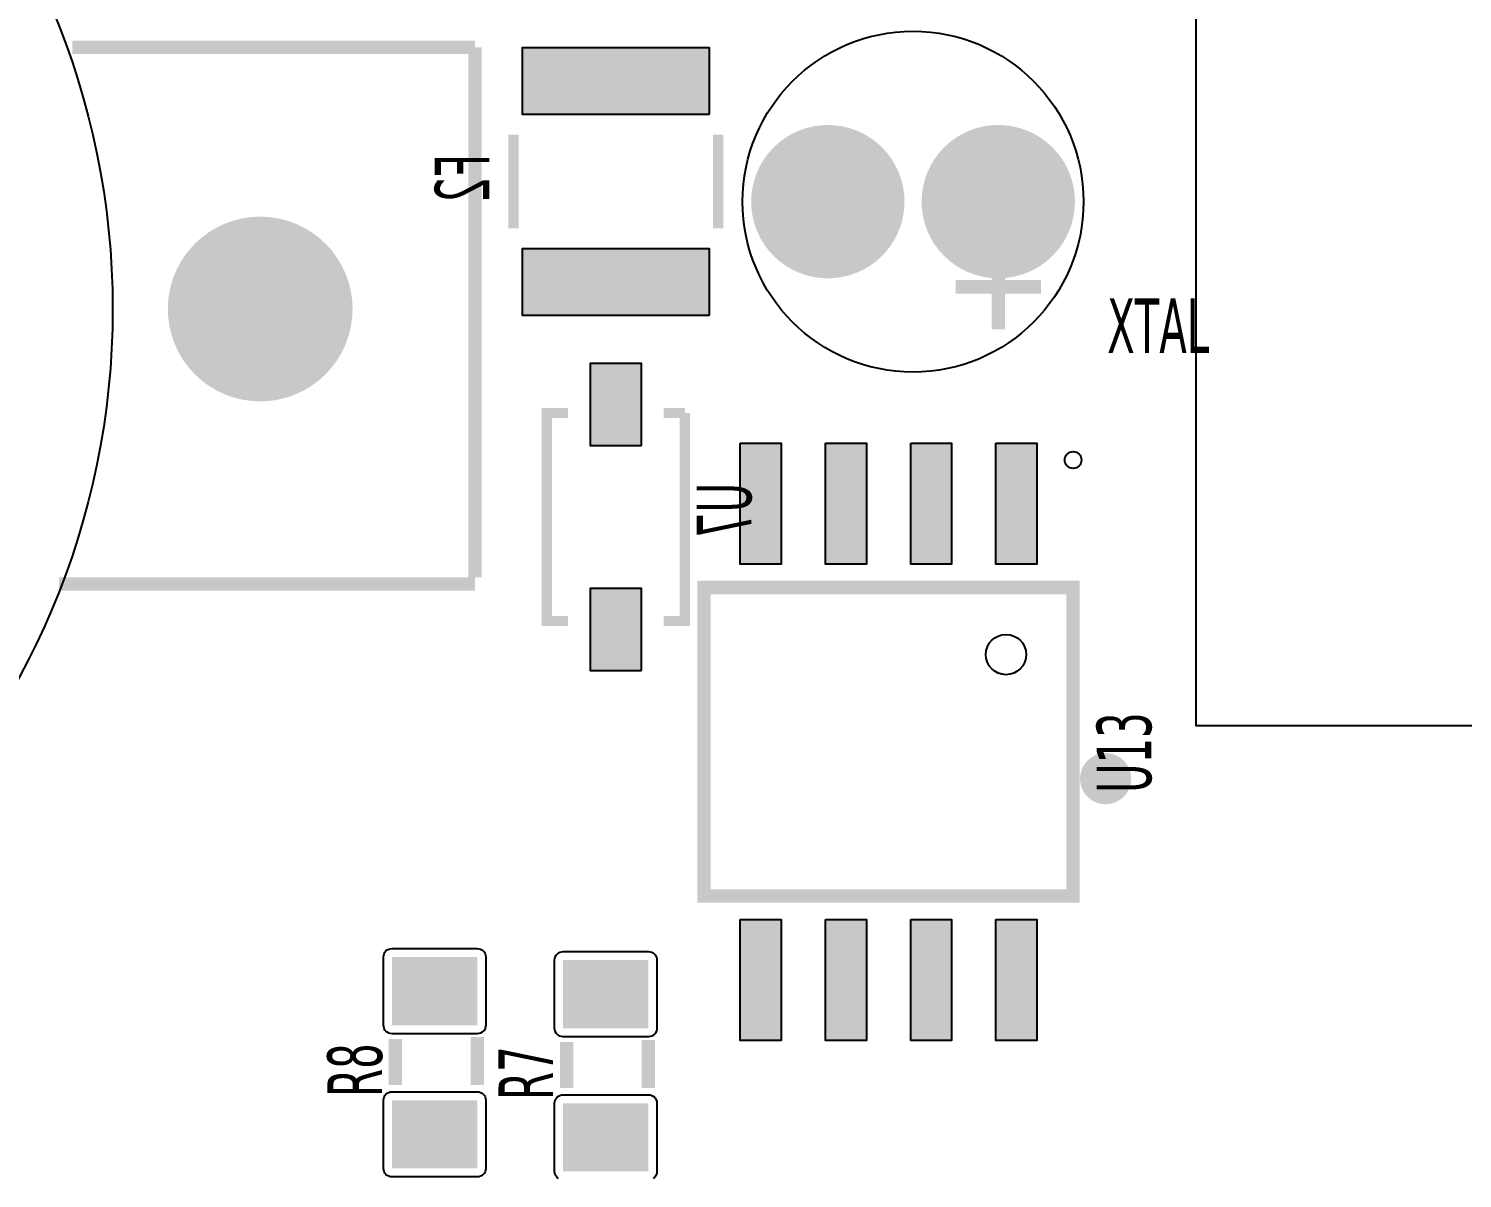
# Model space of a CAD drawing. Header units: millimetres. Extents: x 123.5 to 144.3, y 105.4 to 121.6.
# Drawn here: x 135.578 to 136.587, y 109.785 to 110.595 of the extents above; entities that cross this region are included whole.
import ezdxf

# ---------------------------------------------------------------- set-up
doc = ezdxf.new("R2010")
doc.units = ezdxf.units.MM
doc.layers.add('DESC', color=250, linetype='Continuous')
doc.styles.get("Standard").update_dxf_attribs({"font": 'tahoma.ttf'})

# ---------------------------------------------------------------- blocks, each defined once
blk = doc.blocks.new('RPAD')
blk.add_trace([(-0.5, -0.5), (-0.5, 0.5), (0.5, -0.5), (0.5, 0.5)])
blk = doc.blocks.new('EPAD')
at = {"const_width": 0.5}
blk.add_lwpolyline([(-0.25, 0, 1), (0.25, 0, 1)], format="xyb", close=True, dxfattribs=at)
blk = doc.blocks.new('oard')
for points in [[(160.73071, 122.45314), (160.73071, 121.77406), (160.93735, 121.77406), (160.93735, 122.45314), (160.73071, 122.45314)], [(160.35673, 121.50832), (160.35599, 121.50892), (160.35539, 121.50966), (160.35493, 121.51051), (160.35464, 121.51146), (160.35454, 121.51248), (160.35454, 121.51248), (160.35454, 121.55248), (160.35464, 121.5535), (160.35493, 121.55445), (160.35539, 121.5553), (160.35599, 121.55603), (160.35673, 121.55664), (160.35758, 121.55709), (160.35852, 121.55738), (160.35954, 121.55748), (160.40954, 121.55748), (160.41057, 121.55738), (160.41151, 121.55709), (160.41236, 121.55664), (160.4131, 121.55603), (160.4137, 121.5553), (160.41416, 121.55445), (160.41445, 121.5535), (160.41454, 121.55248), (160.41454, 121.51248), (160.41445, 121.51146), (160.41416, 121.51051), (160.4137, 121.50966), (160.4131, 121.50892), (160.41236, 121.50832)]]:
    blk.add_lwpolyline(points)
for points, const_width in [([(160.07155, 122.17204), (160.30777, 122.17204)], 0.00787), ([(160.07155, 122.17204), (160.30777, 122.17204)], 0.00787), ([(160.07155, 122.17204), (160.30777, 122.17204)], 0.00787), ([(160.30777, 121.86102), (160.30777, 122.17204)], 0.00787), ([(160.30777, 121.86102), (160.30777, 122.17204)], 0.00787), ([(160.30777, 121.86102), (160.30777, 122.17204)], 0.00787), ([(160.33045, 122.06574), (160.33045, 122.12086)], 0.006), ([(160.33045, 122.06574), (160.33045, 122.12086)], 0.006), ([(160.33045, 122.06574), (160.33045, 122.12086)], 0.006), ([(160.45045, 122.12086), (160.45045, 122.06574)], 0.006), ([(160.45045, 122.12086), (160.45045, 122.06574)], 0.006), ([(160.45045, 122.12086), (160.45045, 122.06574)], 0.006), ([(160.61486, 122.00649), (160.61486, 122.05649)], 0.00787), ([(160.61486, 122.00649), (160.61486, 122.05649)], 0.00787), ([(160.61486, 122.00649), (160.61486, 122.05649)], 0.00787), ([(160.63986, 122.03149), (160.58986, 122.03149)], 0.00787), ([(160.63986, 122.03149), (160.58986, 122.03149)], 0.00787), ([(160.63986, 122.03149), (160.58986, 122.03149)], 0.00787), ([(160.36235, 121.83545), (160.34995, 121.83545), (160.34995, 121.95745), (160.36235, 121.95745)], 0.006), ([(160.36235, 121.83545), (160.34995, 121.83545), (160.34995, 121.95745), (160.36235, 121.95745)], 0.006), ([(160.36235, 121.83545), (160.34995, 121.83545), (160.34995, 121.95745), (160.36235, 121.95745)], 0.006), ([(160.41855, 121.95745), (160.43095, 121.95745)], 0.006), ([(160.43095, 121.95745), (160.43095, 121.83545), (160.41855, 121.83545)], 0.006), ([(160.41855, 121.95745), (160.43095, 121.95745)], 0.006), ([(160.43095, 121.95745), (160.43095, 121.83545), (160.41855, 121.83545)], 0.006), ([(160.41855, 121.95745), (160.43095, 121.95745)], 0.006), ([(160.43095, 121.95745), (160.43095, 121.83545), (160.41855, 121.83545)], 0.006), ([(160.30777, 121.85708), (160.06368, 121.85708)], 0.00787), ([(160.30777, 121.85708), (160.06368, 121.85708)], 0.00787), ([(160.30777, 121.85708), (160.06368, 121.85708)], 0.00787), ([(160.44222, 121.85511), (160.44222, 121.67401), (160.65876, 121.67401), (160.65876, 121.85511), (160.44222, 121.85511)], 0.00787), ([(160.44222, 121.85511), (160.44222, 121.67401), (160.65876, 121.67401), (160.65876, 121.85511), (160.44222, 121.85511)], 0.00787), ([(160.44222, 121.85511), (160.44222, 121.67401), (160.65876, 121.67401), (160.65876, 121.85511), (160.44222, 121.85511)], 0.00787), ([(160.26115, 121.56324), (160.26115, 121.59024)], 0.00787), ([(160.26115, 121.56324), (160.26115, 121.59024)], 0.00787), ([(160.26115, 121.56324), (160.26115, 121.59024)], 0.00787), ([(160.30915, 121.56324), (160.30915, 121.59124)], 0.00787), ([(160.30915, 121.56324), (160.30915, 121.59124)], 0.00787), ([(160.30915, 121.56324), (160.30915, 121.59124)], 0.00787), ([(160.36154, 121.56148), (160.36154, 121.58848)], 0.00787), ([(160.36154, 121.56148), (160.36154, 121.58848)], 0.00787), ([(160.36154, 121.56148), (160.36154, 121.58848)], 0.00787), ([(160.40954, 121.56148), (160.40954, 121.58948)], 0.00787), ([(160.40954, 121.56148), (160.40954, 121.58948)], 0.00787), ([(160.40954, 121.56148), (160.40954, 121.58948)], 0.00787)]:
    blk.add_lwpolyline(points, dxfattribs=dict(const_width=const_width))
for points in [[(160.44545, 122.1328), (160.44545, 122.1718), (160.33545, 122.1718), (160.33545, 122.1328), (160.44545, 122.1328)], [(160.44545, 122.0148), (160.44545, 122.0538), (160.33545, 122.0538), (160.33545, 122.0148), (160.44545, 122.0148)], [(160.40545, 121.93845), (160.40545, 121.98645), (160.37545, 121.98645), (160.37545, 121.93845), (160.40545, 121.93845)], [(160.46349, 121.93982), (160.48749, 121.93982), (160.48749, 121.86882), (160.46349, 121.86882), (160.46349, 121.93982)], [(160.51349, 121.93982), (160.53749, 121.93982), (160.53749, 121.86882), (160.51349, 121.86882), (160.51349, 121.93982)], [(160.56349, 121.93982), (160.58749, 121.93982), (160.58749, 121.86882), (160.56349, 121.86882), (160.56349, 121.93982)], [(160.61349, 121.93982), (160.63749, 121.93982), (160.63749, 121.86882), (160.61349, 121.86882), (160.61349, 121.93982)], [(160.40545, 121.80645), (160.40545, 121.85445), (160.37545, 121.85445), (160.37545, 121.80645), (160.40545, 121.80645)], [(160.46349, 121.6603), (160.48749, 121.6603), (160.48749, 121.5893), (160.46349, 121.5893), (160.46349, 121.6603)], [(160.51349, 121.6603), (160.53749, 121.6603), (160.53749, 121.5893), (160.51349, 121.5893), (160.51349, 121.6603)], [(160.56349, 121.6603), (160.58749, 121.6603), (160.58749, 121.5893), (160.56349, 121.5893), (160.56349, 121.6603)], [(160.61349, 121.6603), (160.63749, 121.6603), (160.63749, 121.5893), (160.61349, 121.5893), (160.61349, 121.6603)], [(160.25415, 121.59824), (160.25415, 121.63824), (160.25425, 121.63927), (160.25454, 121.64021), (160.25499, 121.64106), (160.2556, 121.6418), (160.25633, 121.6424), (160.25718, 121.64286), (160.25813, 121.64314), (160.25915, 121.64324), (160.30915, 121.64324), (160.31017, 121.64314), (160.31112, 121.64286), (160.31197, 121.6424), (160.31271, 121.6418), (160.31331, 121.64106), (160.31377, 121.64021), (160.31405, 121.63927), (160.31415, 121.63824), (160.31415, 121.59824), (160.31405, 121.59722), (160.31377, 121.59628), (160.31331, 121.59543), (160.31271, 121.59469), (160.31197, 121.59408), (160.31112, 121.59363), (160.31017, 121.59334), (160.30915, 121.59324), (160.25915, 121.59324), (160.25813, 121.59334), (160.25718, 121.59363), (160.25633, 121.59408), (160.2556, 121.59469), (160.25499, 121.59543), (160.25454, 121.59628), (160.25425, 121.59722), (160.25415, 121.59824)], [(160.35454, 121.59648), (160.35454, 121.63648), (160.35464, 121.6375), (160.35493, 121.63845), (160.35539, 121.6393), (160.35599, 121.64003), (160.35673, 121.64064), (160.35758, 121.64109), (160.35852, 121.64138), (160.35954, 121.64148), (160.40954, 121.64148), (160.41057, 121.64138), (160.41151, 121.64109), (160.41236, 121.64064), (160.4131, 121.64003), (160.4137, 121.6393), (160.41416, 121.63845), (160.41445, 121.6375), (160.41454, 121.63648), (160.41454, 121.59648), (160.41445, 121.59546), (160.41416, 121.59451), (160.4137, 121.59366), (160.4131, 121.59292), (160.41236, 121.59232), (160.41151, 121.59187), (160.41057, 121.59158), (160.40954, 121.59148), (160.35954, 121.59148), (160.35852, 121.59158), (160.35758, 121.59187), (160.35673, 121.59232), (160.35599, 121.59292), (160.35539, 121.59366), (160.35493, 121.59451), (160.35464, 121.59546), (160.35454, 121.59648)], [(160.25415, 121.51424), (160.25415, 121.55424), (160.25425, 121.55527), (160.25454, 121.55621), (160.25499, 121.55706), (160.2556, 121.5578), (160.25633, 121.5584), (160.25718, 121.55886), (160.25813, 121.55914), (160.25915, 121.55924), (160.30915, 121.55924), (160.31017, 121.55914), (160.31112, 121.55886), (160.31197, 121.5584), (160.31271, 121.5578), (160.31331, 121.55706), (160.31377, 121.55621), (160.31405, 121.55527), (160.31415, 121.55424), (160.31415, 121.51424), (160.31405, 121.51322), (160.31377, 121.51228), (160.31331, 121.51143), (160.31271, 121.51069), (160.31197, 121.51008), (160.31112, 121.50963), (160.31017, 121.50934), (160.30915, 121.50924), (160.25915, 121.50924), (160.25813, 121.50934), (160.25718, 121.50963), (160.25633, 121.51008), (160.2556, 121.51069), (160.25499, 121.51143), (160.25454, 121.51228), (160.25425, 121.51322), (160.25415, 121.51424)]]:
    blk.add_lwpolyline(points, close=True)
for centre, radius in [((159.64242, 122.0185), 0.45276), ((159.64242, 122.0185), 0.45276), ((159.64242, 122.0185), 0.45276), ((160.56486, 122.08149), 0.1), ((160.56486, 122.08149), 0.1), ((160.56486, 122.08149), 0.1), ((160.65876, 121.92991), 0.00492), ((160.65876, 121.92991), 0.00492), ((160.65876, 121.92991), 0.00492), ((160.61939, 121.81574), 0.01181), ((160.61939, 121.81574), 0.01181), ((160.61939, 121.81574), 0.01181)]:
    blk.add_circle(centre, radius)
for p, xscale, yscale, rotation in [((160.39045, 122.1523), 0.039, 0.11, 270), ((160.39045, 122.0343), 0.039, 0.11, 270), ((160.39045, 121.96245), 0.048, 0.03, 270), ((160.39045, 121.83045), 0.048, 0.03, 270), ((160.28415, 121.61824), 0.04, 0.05, 90), ((160.38454, 121.61648), 0.04, 0.05, 90), ((160.28415, 121.53424), 0.04, 0.05, 90), ((160.38454, 121.53248), 0.04, 0.05, 90)]:
    blk.add_blockref('RPAD', p, dxfattribs=dict(xscale=xscale, yscale=yscale, rotation=rotation))
for name, p, xscale, yscale in [('EPAD', (160.51486, 122.08149), 0.09, 0.09), ('EPAD', (160.61486, 122.08149), 0.09, 0.09), ('EPAD', (160.18179, 122.0185), 0.108425, 0.108425), ('RPAD', (160.47549, 121.90432), 0.024, 0.071), ('RPAD', (160.52549, 121.90432), 0.024, 0.071), ('RPAD', (160.57549, 121.90432), 0.024, 0.071), ('RPAD', (160.62549, 121.90432), 0.024, 0.071), ('EPAD', (160.67785, 121.74291), 0.03, 0.03), ('RPAD', (160.47549, 121.6248), 0.024, 0.071), ('RPAD', (160.52549, 121.6248), 0.024, 0.071), ('RPAD', (160.57549, 121.6248), 0.024, 0.071), ('RPAD', (160.62549, 121.6248), 0.024, 0.071)]:
    blk.add_blockref(name, p, dxfattribs=dict(xscale=xscale, yscale=yscale))
at = {"text_generation_flag": 2, "width": 0.625}
for s, p in [('F2', (160.31622, 122.10936)), ('F2', (160.31622, 122.10936)), ('F2', (160.31622, 122.10936)), ('U7', (160.46995, 121.91645)), ('U7', (160.46995, 121.91645)), ('U7', (160.46995, 121.91645))]:
    blk.add_text(s, height=0.032, rotation=90, dxfattribs=at).set_placement(p)
at = {"width": 0.625}
blk.add_text('XTAL', height=0.032, dxfattribs=at).set_placement((160.67877, 121.99273))
blk.add_text('XTAL', height=0.032, dxfattribs=at).set_placement((160.67877, 121.99273))
blk.add_text('XTAL', height=0.032, dxfattribs=at).set_placement((160.67877, 121.99273))
for s, p in [('U13', (160.7046, 121.73456)), ('U13', (160.7046, 121.73456)), ('U13', (160.7046, 121.73456)), ('R8', (160.25321, 121.55624)), ('R8', (160.25321, 121.55624)), ('R8', (160.25321, 121.55624)), ('R7', (160.35361, 121.55448)), ('R7', (160.35361, 121.55448)), ('R7', (160.35361, 121.55448))]:
    blk.add_text(s, height=0.032, rotation=90, dxfattribs=at).set_placement(p)

msp = doc.modelspace()

# ---------------------------------------------------------------- block references
at = {"layer": 'DESC', "xscale": 1.2, "yscale": 1.2, "zscale": 1.2}
msp.add_blockref('oard', (-56.4775, -36.0246), dxfattribs=at)

doc.saveas('drawing.dxf')
